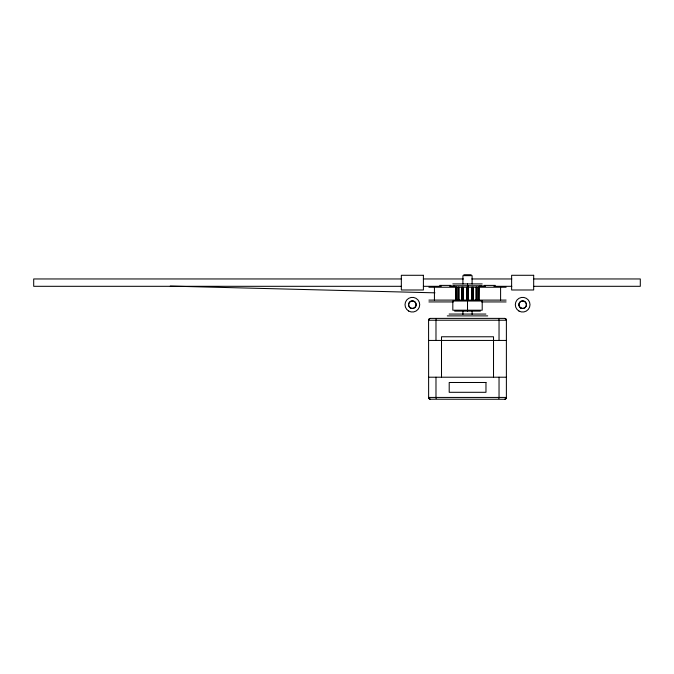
<?xml version="1.0" encoding="UTF-8"?>
<svg xmlns="http://www.w3.org/2000/svg" width="674" height="674" viewBox="0 0 674 674"><rect width="100%" height="100%" fill="white"/><g stroke="black" fill="none" stroke-linecap="round" stroke-linejoin="round"><path stroke-width="1.01" d="M468 285.759L467.908 300.099M463.855 274.731L471.168 274.731M401.241 278.96L33.7 278.96L33.7 286.307L401.241 286.315M423.356 278.96L463.375 278.96M471.8 278.96L511.819 278.96M533.934 278.96L640.3 278.96L640.3 286.307L533.934 286.315M452.818 283.923L482.205 283.923M439.675 285.397L451.235 285.397M483.789 285.397L495.348 285.397M452.81 285.759L482.213 285.759M423.356 286.315L441.259 286.315M449.684 286.315L454.95 286.315M479.172 286.315L485.491 286.315M493.916 286.315L511.819 286.315M428.908 287.234L506.115 287.234M428.908 300.099L506.115 300.099M428.908 301.935L453.383 301.935M481.64 301.935L506.115 301.935M454.655 311.127L480.368 311.127M449.128 314.059L485.895 314.059M447.292 315.895L487.732 315.895M430.475 318.389L504.548 318.389M428.63 340.446L506.385 340.446M428.63 377.213L506.385 377.213M430.467 399.219A1.921 1.778 -90 0 1 428.58 397.433L506.385 397.433L506.385 320.226L428.63 320.226A1.921 1.778 -90 0 1 430.467 318.44A1.921 1.778 90 0 0 428.58 320.226L428.63 397.433A1.921 1.778 90 0 0 430.467 399.219L504.548 399.269A1.921 1.778 90 0 0 506.435 397.433A1.921 1.778 -90 0 1 504.556 399.219M170.252 286.105L434.949 292.836M500.597 287.234L500.597 300.099M499.038 340.446L499.038 320.226A1.921 0.733 90 0 0 498.844 319.004M499.038 377.213L499.038 397.433A1.921 0.733 -90 0 1 498.844 398.654M493.52 377.213L493.52 336.773L441.504 336.773L441.504 377.213M479.062 287.234L479.062 300.099M478.885 287.234L478.776 300.099M478.439 287.234L478.439 300.099M476.948 287.234L476.948 300.099M476.872 287.234L476.872 300.099M476.459 287.234L476.459 300.099M475.945 287.234L475.945 300.099M473.123 287.234L473.123 300.099M472.971 287.234L472.971 300.099M472.255 287.234L472.255 300.099M472.103 284.032L472.103 275.649L462.912 275.649L462.912 284.032M472.103 311.27L472.103 314.413M471.775 287.234L471.775 300.099M468.261 287.234L468.261 300.099M467.512 283.923L467.512 285.759M467.512 300.099L467.512 311.127M467.116 287.234L467.116 300.099M466.762 287.234L466.762 300.099M463.249 287.234L463.249 300.099M462.912 311.27L462.912 314.413M462.76 287.234L462.76 300.099M462.052 287.234L462.052 300.099M461.901 287.234L461.901 300.099M459.078 287.234L459.078 300.099M458.564 287.234L458.564 300.099M456.584 287.234L456.584 300.099M456.247 287.234L456.247 300.099M456.138 287.234L456.138 300.099M455.961 287.234L455.961 300.099M435.985 340.446L435.985 320.226A1.921 0.733 90 0 1 436.179 319.004M435.985 377.213L435.985 397.433A1.921 0.733 -90 0 0 436.179 398.654M434.427 287.234L434.427 300.099M423.398 275.287L401.333 275.287L401.333 289.988L423.398 289.988L423.398 275.287M533.682 275.287L511.625 275.287L511.625 289.988L533.682 289.988L533.682 275.287M482.205 301.017L452.818 301.017L452.818 310.209L482.205 310.209L482.205 301.017M485.971 382.495L449.204 382.495L449.204 392.302L485.971 392.302L485.971 382.495M458.143 300.099L458.143 287.234L458.076 300.099M410.525 307.875A3.673 3.673 0 0 0 416.043 304.69A3.673 3.673 0 0 0 410.525 301.514A3.673 3.673 0 0 0 410.525 307.875M520.817 307.875A3.673 3.673 0 0 0 526.335 304.69A3.673 3.673 0 0 0 520.817 301.514A3.673 3.673 0 0 0 520.817 307.875M408.688 311.059A7.355 7.355 0 0 0 419.717 304.69A7.355 7.355 0 0 0 408.688 298.329A7.355 7.355 0 0 0 408.688 311.059M410.205 307.892A3.859 3.859 0 0 0 416.212 304.968A3.859 3.859 0 0 0 410.677 301.219A3.859 3.859 0 0 0 410.205 307.892M518.98 311.059A7.355 7.355 0 0 0 530.008 304.69A7.355 7.355 0 0 0 518.98 298.329A7.355 7.355 0 0 0 518.98 311.059M520.496 307.892A3.859 3.859 0 0 0 526.504 304.968A3.859 3.859 0 0 0 520.968 301.219A3.859 3.859 0 0 0 520.496 307.892M506.435 320.226A1.921 1.778 90 0 0 504.556 318.44A1.921 1.778 -90 0 1 506.435 320.226"/></g></svg>
